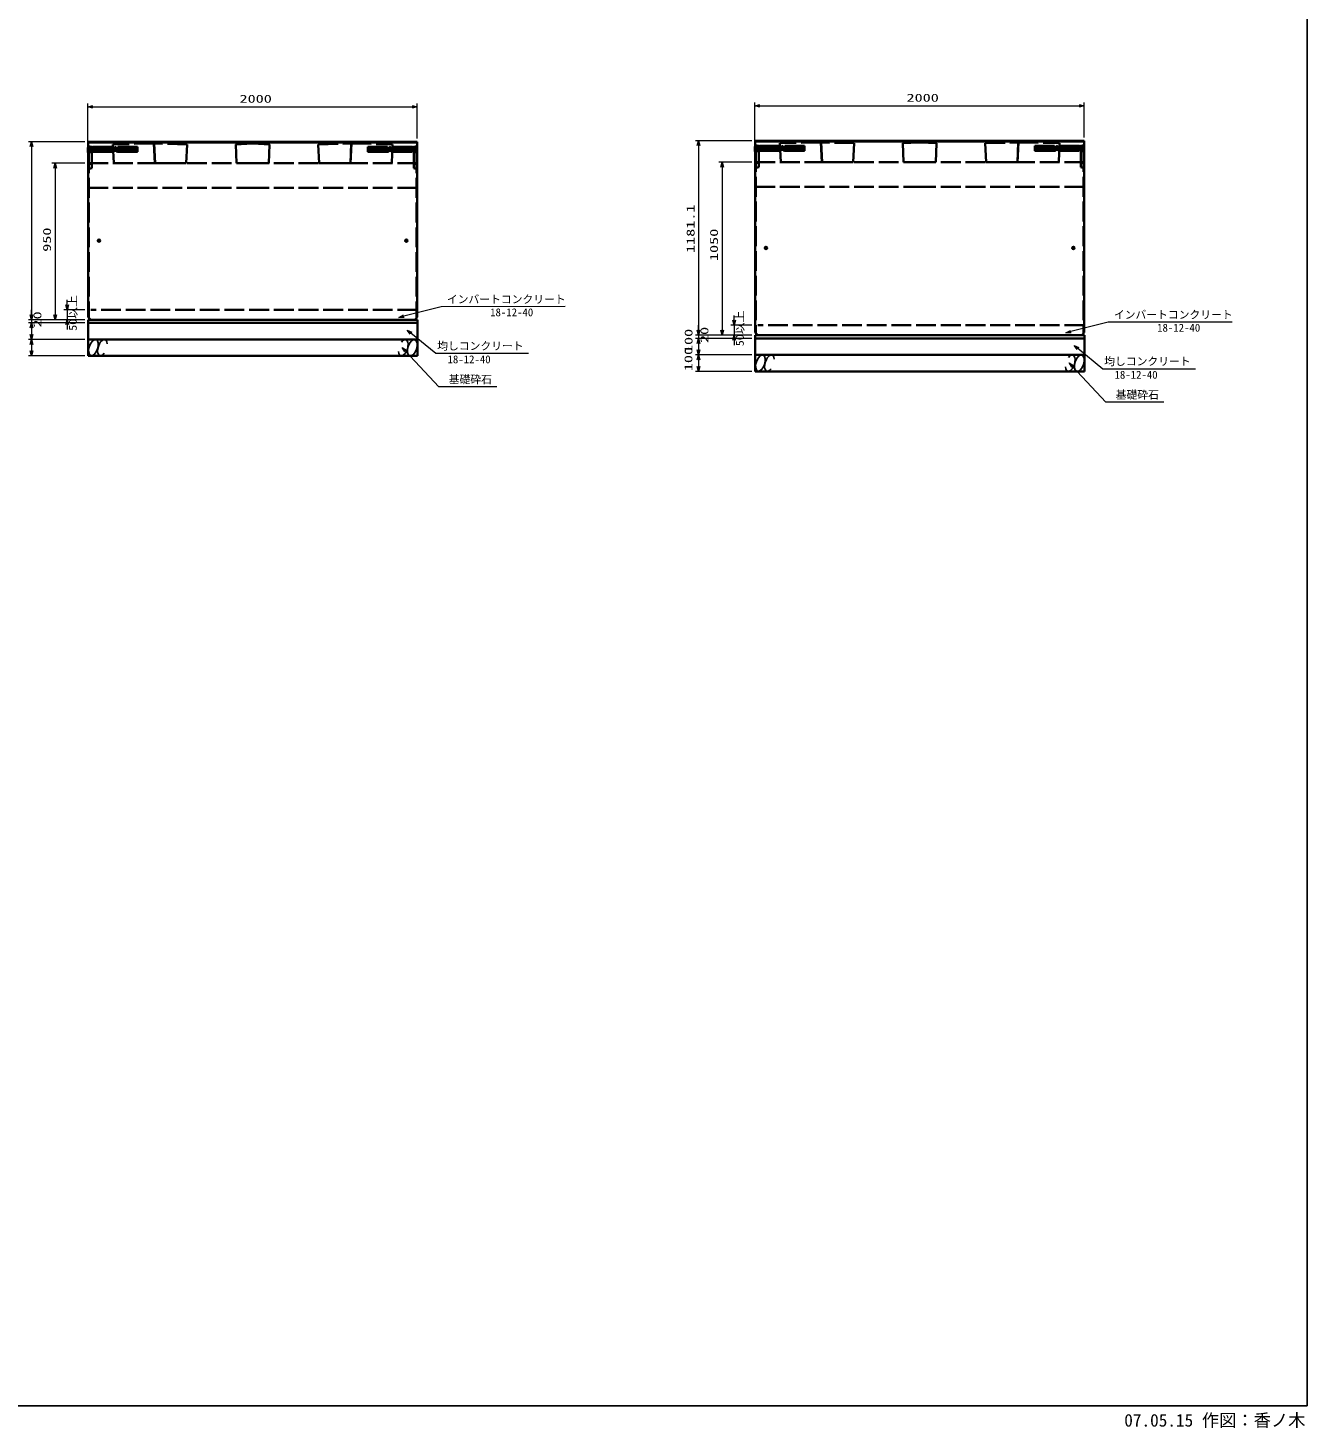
# Model space of a CAD drawing. Units: millimetres on the paper. Extents: x 15 to 1219, y 8 to 859.
# Drawn here: x 830.1 to 1218.6, y 8.3 to 433.5 of the extents above; entities that cross this region are included whole.
import ezdxf
from ezdxf.enums import TextEntityAlignment as Align

# ---------------------------------------------------------------- set-up
doc = ezdxf.new("R2010")
doc.units = ezdxf.units.MM
doc.linetypes.add('DASHED', pattern=[7.5, 6, -1.5])
for name, color, linetype, lineweight in [('D-STR-DIM（寸法）', 7, 'Continuous', 13), ('D-STR-HTXT(均しCON-旗)', 7, 'Continuous', 13), ('D-STR-HTXT(基礎砕石-旗)', 7, 'Continuous', 13), ('D-STR-STRC', 7, 'Continuous', 13), ('D-STR-STRF(グリ)', 7, 'Continuous', 25), ('D-STR（構造物）', 1, 'Continuous', 35)]:
    doc.layers.add(name, color=color, linetype=linetype, lineweight=lineweight)
doc.layers.add('D-STR-DIM（寸法）2', color=7, linetype='Continuous')
doc.styles.add('ＭＳ ゴシック', font='')
doc.styles.get('ＭＳ ゴシック').set_extended_font_data('MS Gothic')

# ---------------------------------------------------------------- blocks, each defined once
blk = doc.blocks.new('_Open30')
at = {"color": 7, "linetype": 'Continuous', "lineweight": 13}
for p, q in [((-1, 0.2679), (0, 0)), ((0, 0), (-1, -0.2679)), ((0, 0), (-1, 0))]:
    blk.add_line(p, q, dxfattribs=at)

msp = doc.modelspace()

# ---------------------------------------------------------------- linework, layer by layer
at = {"layer": 'D-STR-DIM（寸法）'}
for p, q in [((841.989, 349.366), (841.989, 350.866)), ((847.428, 344.866), (830.23, 344.866)), ((831.23, 346.366), (831.23, 347.866)), ((831.23, 344.866), (831.23, 343.866)), ((847.428, 347.866), (840.989, 347.866)), ((846.428, 344.866), (840.989, 344.866)), ((841.989, 347.866), (841.989, 344.866)), ((1044.595, 344.682), (1044.595, 346.182)), ((847.428, 343.866), (830.23, 343.866)), ((847.428, 343.866), (830.23, 343.866)), ((831.23, 342.366), (831.23, 340.866)), ((831.23, 342.366), (831.23, 340.366)), ((841.989, 343.366), (841.989, 341.866)), ((1050.034, 340.182), (1032.836, 340.182)), ((1033.836, 341.682), (1033.836, 343.182)), ((1033.836, 340.182), (1033.836, 339.182)), ((1050.034, 343.182), (1043.595, 343.182)), ((1049.034, 340.182), (1043.595, 340.182)), ((1044.595, 343.182), (1044.595, 340.182)), ((847.428, 338.866), (830.23, 338.866)), ((847.428, 338.866), (830.23, 338.866)), ((831.23, 337.366), (831.23, 335.366)), ((1050.034, 339.182), (1032.836, 339.182)), ((1050.034, 339.182), (1032.836, 339.182)), ((1033.836, 337.682), (1033.836, 336.182)), ((1033.836, 337.682), (1033.836, 335.682)), ((1044.595, 338.682), (1044.595, 337.182)), ((847.428, 333.866), (830.23, 333.866)), ((1050.034, 334.182), (1032.836, 334.182)), ((1050.034, 334.182), (1032.836, 334.182)), ((1033.836, 332.682), (1033.836, 330.682)), ((1050.034, 329.182), (1032.836, 329.182))]:
    msp.add_line(p, q, dxfattribs=at)
at = {"layer": 'D-STR-HTXT(均しCON-旗)'}
for points in [[(993.261, 348.838), (955.628, 348.79), (944.265, 345.925)], [(982.185, 334.556), (953.977, 334.556), (946.418, 340.77)], [(1195.867, 344.154), (1158.234, 344.106), (1146.87, 341.241)], [(1184.79, 329.872), (1156.583, 329.872), (1149.024, 336.086)]]:
    msp.add_lwpolyline(points, dxfattribs=at)
at = {"layer": 'D-STR-HTXT(基礎砕石-旗)'}
for points in [[(972.5, 324.477), (954.929, 324.477), (944.838, 335.343)], [(1175.105, 319.793), (1157.534, 319.793), (1147.444, 330.659)]]:
    msp.add_lwpolyline(points, dxfattribs=at)
at = {"layer": 'D-STR-STRC', "color": 2, "lineweight": 25}
for p in [(1218.63, 858.639), (15.003, 15.013)]:
    msp.add_line(p, (1218.63, 15.013), dxfattribs=at)
at = {"layer": 'D-STR-STRC'}
for p, q in [((848.338, 398.122), (848.338, 410.499)), ((849.838, 409.499), (946.828, 409.499)), ((948.328, 399.919), (948.328, 410.499)), ((1050.944, 398.438), (1050.944, 410.815)), ((1052.444, 409.815), (1149.434, 409.815)), ((1150.934, 400.235), (1150.934, 410.815)), ((847.428, 398.919), (830.23, 398.919)), ((831.23, 397.419), (831.23, 346.366)), ((1050.034, 399.235), (1032.836, 399.235)), ((1033.836, 397.735), (1033.836, 341.682)), ((847.428, 392.366), (837.349, 392.366)), ((1050.034, 392.682), (1039.955, 392.682)), ((1040.955, 391.182), (1040.955, 341.682)), ((838.349, 390.866), (838.349, 346.366)), ((847.428, 344.866), (830.23, 344.866)), ((847.428, 344.866), (837.349, 344.866)), ((1050.034, 340.182), (1032.836, 340.182)), ((1050.034, 340.182), (1039.955, 340.182))]:
    msp.add_line(p, q, dxfattribs=at)
at = {"layer": 'D-STR-STRF(グリ)'}
for centre, major_axis in [((850.003, 336.39), (0.79, 2.421)), ((946.852, 336.343), (-0.79, -2.421)), ((1052.609, 331.706), (0.79, 2.421)), ((1149.458, 331.659), (-0.79, -2.421))]:
    msp.add_ellipse(centre, major_axis=major_axis, ratio=0.5139, dxfattribs=at)
for centre, start_param, end_param in [((852.744, 336.39), 5.3575563, 10.3750652), ((944.112, 336.343), 2.2159636, 7.2334726), ((1055.349, 331.706), 5.3575563, 10.3750652), ((1146.718, 331.659), 2.2159636, 7.2334726)]:
    msp.add_ellipse(centre, major_axis=(0.79, 2.421), ratio=0.5139, start_param=start_param, end_param=end_param, dxfattribs=at)
at = {"layer": 'D-STR（構造物）'}
for p, q in [((848.338, 397.122), (848.433, 397.217)), ((848.338, 397.122), (848.338, 395.622)), ((848.338, 395.622), (848.433, 395.527)), ((848.428, 398.919), (898.378, 398.919)), ((848.428, 345.616), (848.428, 398.919)), ((848.428, 398.669), (898.378, 398.669)), ((862.927, 397.327), (859.927, 395.827)), ((860.427, 397.327), (863.428, 395.826)), ((860.927, 395.827), (863.428, 397.077)), ((863.428, 396.326), (861.427, 397.327)), ((861.927, 395.827), (863.428, 396.577)), ((863.428, 396.827), (862.427, 397.327)), ((862.927, 395.827), (863.428, 396.078)), ((863.428, 395.827), (863.428, 397.327)), ((948.328, 398.919), (898.378, 398.919)), ((948.328, 398.669), (898.378, 398.669)), ((933.328, 395.827), (933.328, 397.327)), ((936.329, 397.327), (933.328, 395.826)), ((933.328, 396.326), (935.329, 397.327)), ((933.328, 396.827), (934.329, 397.327)), ((935.829, 395.827), (933.328, 397.077)), ((934.829, 395.827), (933.328, 396.577)), ((933.829, 395.827), (933.328, 396.078)), ((933.829, 397.327), (936.829, 395.827)), ((948.328, 345.616), (948.328, 398.919)), ((1050.944, 397.438), (1051.039, 397.533)), ((1050.944, 397.438), (1050.944, 395.938)), ((1050.944, 395.938), (1051.039, 395.843)), ((1051.034, 399.235), (1100.984, 399.235)), ((1051.034, 340.932), (1051.034, 399.235)), ((1051.034, 398.985), (1100.984, 398.985)), ((1065.533, 397.643), (1062.533, 396.143)), ((1063.033, 397.643), (1066.034, 396.142)), ((1063.533, 396.143), (1066.034, 397.393)), ((1066.034, 396.642), (1064.033, 397.643)), ((1064.533, 396.143), (1066.034, 396.893)), ((1066.034, 397.142), (1065.033, 397.643)), ((1065.533, 396.143), (1066.034, 396.393)), ((1066.034, 396.143), (1066.034, 397.643)), ((1150.934, 399.235), (1100.984, 399.235)), ((1150.934, 398.985), (1100.984, 398.985)), ((1135.934, 396.143), (1135.934, 397.643)), ((1138.935, 397.643), (1135.934, 396.142)), ((1135.934, 396.642), (1137.935, 397.643)), ((1135.934, 397.142), (1136.935, 397.643)), ((1138.435, 396.143), (1135.934, 397.393)), ((1137.435, 396.143), (1135.934, 396.893)), ((1136.435, 396.143), (1135.934, 396.393)), ((1136.435, 397.643), (1139.435, 396.143)), ((1150.934, 340.932), (1150.934, 399.235)), ((868.703, 392.366), (878.203, 392.366)), ((928.053, 392.366), (918.553, 392.366)), ((1071.309, 392.682), (1080.808, 392.682)), ((1130.659, 392.682), (1121.159, 392.682)), ((851.228, 368.866), (852.128, 368.866)), ((851.678, 369.316), (851.678, 368.416)), ((945.528, 368.866), (944.628, 368.866)), ((945.078, 369.316), (945.078, 368.416)), ((1053.834, 366.682), (1054.734, 366.682)), ((1054.284, 367.132), (1054.284, 366.232)), ((1148.134, 366.682), (1147.234, 366.682)), ((1147.684, 367.132), (1147.684, 366.232)), ((848.428, 345.616), (849.178, 344.866)), ((948.428, 344.866), (848.428, 344.866)), ((848.428, 344.866), (848.428, 343.866)), ((898.378, 344.866), (849.178, 344.866)), ((898.378, 344.866), (947.578, 344.866)), ((898.378, 344.866), (947.578, 344.866)), ((948.328, 345.616), (947.578, 344.866)), ((948.428, 344.866), (948.428, 343.866)), ((848.428, 343.866), (948.428, 343.866)), ((848.428, 343.866), (948.428, 343.866)), ((848.428, 343.866), (848.428, 338.866)), ((948.428, 343.866), (948.428, 338.866)), ((1051.034, 340.932), (1051.784, 340.182)), ((1151.034, 340.182), (1051.034, 340.182)), ((1051.034, 340.182), (1051.034, 339.182)), ((1100.984, 340.182), (1051.784, 340.182)), ((1100.984, 340.182), (1150.184, 340.182)), ((1100.984, 340.182), (1150.184, 340.182)), ((1150.934, 340.932), (1150.184, 340.182)), ((1151.034, 340.182), (1151.034, 339.182)), ((848.428, 338.866), (948.428, 338.866)), ((848.428, 338.866), (848.428, 333.866)), ((848.428, 338.866), (948.428, 338.866)), ((948.428, 338.866), (948.428, 333.866)), ((1051.034, 339.182), (1151.034, 339.182)), ((1051.034, 339.182), (1151.034, 339.182)), ((1051.034, 339.182), (1051.034, 334.182)), ((1151.034, 339.182), (1151.034, 334.182)), ((848.428, 333.866), (948.428, 333.866)), ((1051.034, 334.182), (1151.034, 334.182)), ((1051.034, 334.182), (1051.034, 329.182)), ((1051.034, 334.182), (1151.034, 334.182)), ((1151.034, 334.182), (1151.034, 329.182)), ((1051.034, 329.182), (1151.034, 329.182))]:
    msp.add_line(p, q, dxfattribs=at)
at = {"layer": 'D-STR（構造物）', "linetype": 'DASHED'}
for p, q in [((848.427, 397.077), (849.106, 397.417)), ((850.927, 397.327), (848.427, 396.077)), ((849.927, 397.327), (848.427, 396.577)), ((848.427, 395.577), (851.927, 397.327)), ((848.427, 397.327), (851.427, 395.827)), ((848.427, 396.827), (850.427, 395.827)), ((848.427, 396.327), (849.427, 395.827)), ((848.428, 397.58), (849.478, 397.327)), ((848.428, 395.5), (849.478, 395.827)), ((852.427, 395.827), (849.379, 397.351)), ((863.428, 395.827), (849.477, 395.827)), ((863.428, 397.327), (849.478, 397.327)), ((849.478, 390.873), (849.478, 395.827)), ((849.927, 395.827), (852.927, 397.327)), ((853.427, 395.827), (850.427, 397.327)), ((850.927, 395.827), (853.927, 397.327)), ((851.427, 397.327), (854.427, 395.827)), ((854.927, 397.327), (851.927, 395.827)), ((852.427, 397.327), (855.427, 395.827)), ((855.927, 397.327), (852.927, 395.827)), ((853.427, 397.327), (856.427, 395.827)), ((856.927, 397.327), (853.927, 395.827)), ((854.427, 397.327), (857.427, 395.827)), ((854.927, 395.827), (857.927, 397.327)), ((858.427, 395.827), (855.427, 397.327)), ((855.927, 395.827), (858.927, 397.327)), ((868.378, 398.371), (855.928, 398.117)), ((856.164, 392.366), (855.928, 398.117)), ((859.427, 395.827), (856.427, 397.327)), ((856.927, 395.827), (859.927, 397.327)), ((857.427, 397.327), (860.427, 395.827)), ((857.927, 395.827), (860.927, 397.327)), ((858.427, 397.327), (861.427, 395.827)), ((861.927, 397.327), (858.927, 395.827)), ((859.427, 397.327), (862.427, 395.827)), ((868.378, 398.371), (868.643, 392.366)), ((868.453, 398.371), (868.703, 392.366)), ((878.453, 398.121), (868.453, 398.371)), ((878.453, 398.121), (878.203, 392.366)), ((893.153, 398.121), (898.328, 398.371)), ((893.253, 398.121), (893.503, 392.366)), ((903.603, 398.121), (898.428, 398.371)), ((903.503, 398.121), (903.253, 392.366)), ((918.303, 398.121), (928.303, 398.371)), ((918.303, 398.121), (918.553, 392.366)), ((928.303, 398.371), (928.053, 392.366)), ((928.378, 398.371), (928.113, 392.366)), ((928.378, 398.371), (940.828, 398.117)), ((933.328, 397.327), (947.278, 397.327)), ((933.328, 395.827), (947.279, 395.827)), ((937.329, 397.327), (934.329, 395.827)), ((934.829, 397.327), (937.829, 395.827)), ((938.329, 397.327), (935.329, 395.827)), ((938.829, 395.827), (935.829, 397.327)), ((939.329, 397.327), (936.329, 395.827)), ((939.829, 395.827), (936.829, 397.327)), ((937.329, 395.827), (940.329, 397.327)), ((940.829, 395.827), (937.829, 397.327)), ((938.329, 395.827), (941.329, 397.327)), ((941.829, 395.827), (938.829, 397.327)), ((942.329, 397.327), (939.329, 395.827)), ((939.829, 397.327), (942.829, 395.827)), ((943.329, 397.327), (940.329, 395.827)), ((940.592, 392.366), (940.828, 398.117)), ((940.829, 397.327), (943.829, 395.827)), ((944.329, 397.327), (941.329, 395.827)), ((941.829, 397.327), (944.829, 395.827)), ((945.329, 397.327), (942.329, 395.827)), ((945.829, 395.827), (942.829, 397.327)), ((943.329, 395.827), (946.329, 397.327)), ((946.829, 395.827), (943.829, 397.327)), ((944.329, 395.827), (947.376, 397.351)), ((948.329, 395.577), (944.829, 397.327)), ((948.329, 397.327), (945.329, 395.827)), ((945.829, 397.327), (948.329, 396.077)), ((948.329, 396.827), (946.329, 395.827)), ((946.829, 397.327), (948.329, 396.577)), ((948.328, 397.58), (947.278, 397.327)), ((948.328, 395.5), (947.278, 395.827)), ((947.278, 390.873), (947.278, 395.827)), ((948.329, 396.327), (947.329, 395.827)), ((948.329, 397.077), (947.65, 397.417)), ((1051.033, 397.393), (1051.712, 397.733)), ((1053.533, 397.643), (1051.033, 396.393)), ((1052.533, 397.643), (1051.033, 396.893)), ((1051.033, 395.893), (1054.533, 397.643)), ((1051.033, 397.643), (1054.033, 396.143)), ((1051.033, 397.143), (1053.033, 396.143)), ((1051.033, 396.643), (1052.033, 396.143)), ((1051.034, 397.896), (1052.084, 397.643)), ((1051.034, 395.816), (1052.084, 396.143)), ((1051.194, 395.73), (1051.194, 340.932)), ((1055.033, 396.143), (1051.985, 397.667)), ((1066.034, 396.143), (1052.083, 396.143)), ((1066.034, 397.643), (1052.084, 397.643)), ((1052.084, 391.189), (1052.084, 396.143)), ((1052.533, 396.143), (1055.533, 397.643)), ((1056.033, 396.143), (1053.033, 397.643)), ((1053.533, 396.143), (1056.533, 397.643)), ((1054.033, 397.643), (1057.033, 396.143)), ((1057.533, 397.643), (1054.533, 396.143)), ((1055.033, 397.643), (1058.033, 396.143)), ((1058.533, 397.643), (1055.533, 396.143)), ((1056.033, 397.643), (1059.033, 396.143)), ((1059.533, 397.643), (1056.533, 396.143)), ((1057.033, 397.643), (1060.033, 396.143)), ((1057.533, 396.143), (1060.533, 397.643)), ((1061.033, 396.143), (1058.033, 397.643)), ((1058.533, 396.143), (1061.533, 397.643)), ((1070.984, 398.687), (1058.534, 398.433)), ((1058.769, 392.682), (1058.534, 398.433)), ((1062.033, 396.143), (1059.033, 397.643)), ((1059.533, 396.143), (1062.533, 397.643)), ((1060.033, 397.643), (1063.033, 396.143)), ((1060.533, 396.143), (1063.533, 397.643)), ((1061.033, 397.643), (1064.033, 396.143)), ((1064.533, 397.643), (1061.533, 396.143)), ((1062.033, 397.643), (1065.033, 396.143)), ((1070.984, 398.687), (1071.248, 392.682)), ((1071.059, 398.687), (1071.309, 392.682)), ((1081.059, 398.437), (1071.059, 398.687)), ((1081.059, 398.437), (1080.809, 392.682)), ((1095.759, 398.437), (1100.934, 398.687)), ((1095.859, 398.437), (1096.109, 392.682)), ((1106.208, 398.437), (1101.034, 398.687)), ((1106.109, 398.437), (1105.859, 392.682)), ((1120.909, 398.437), (1130.909, 398.687)), ((1120.909, 398.437), (1121.159, 392.682)), ((1130.909, 398.687), (1130.659, 392.682)), ((1130.984, 398.687), (1130.719, 392.682)), ((1130.984, 398.687), (1143.434, 398.433)), ((1135.934, 397.643), (1149.883, 397.643)), ((1135.934, 396.143), (1149.885, 396.143)), ((1139.935, 397.643), (1136.935, 396.143)), ((1137.435, 397.643), (1140.435, 396.143)), ((1140.935, 397.643), (1137.935, 396.143)), ((1141.435, 396.143), (1138.435, 397.643)), ((1141.935, 397.643), (1138.935, 396.143)), ((1142.435, 396.143), (1139.435, 397.643)), ((1139.935, 396.143), (1142.935, 397.643)), ((1143.435, 396.143), (1140.435, 397.643)), ((1140.935, 396.143), (1143.935, 397.643)), ((1144.435, 396.143), (1141.435, 397.643)), ((1144.935, 397.643), (1141.935, 396.143)), ((1142.435, 397.643), (1145.435, 396.143)), ((1145.935, 397.643), (1142.935, 396.143)), ((1143.198, 392.682), (1143.434, 398.433)), ((1143.435, 397.643), (1146.435, 396.143)), ((1146.935, 397.643), (1143.935, 396.143)), ((1144.435, 397.643), (1147.435, 396.143)), ((1147.935, 397.643), (1144.935, 396.143)), ((1148.435, 396.143), (1145.435, 397.643)), ((1145.935, 396.143), (1148.935, 397.643)), ((1149.435, 396.143), (1146.435, 397.643)), ((1146.935, 396.143), (1149.982, 397.667)), ((1150.935, 395.893), (1147.435, 397.643)), ((1150.935, 397.643), (1147.935, 396.143)), ((1148.435, 397.643), (1150.935, 396.393)), ((1150.935, 397.143), (1148.935, 396.143)), ((1149.435, 397.643), (1150.935, 396.893)), ((1150.934, 397.896), (1149.883, 397.643)), ((1150.934, 395.816), (1149.884, 396.143)), ((1149.884, 391.189), (1149.884, 396.143)), ((1150.935, 396.643), (1149.935, 396.143)), ((1150.935, 397.393), (1150.255, 397.733)), ((1150.774, 395.73), (1150.774, 340.932)), ((848.428, 392.366), (898.378, 392.366)), ((849.478, 392.069), (848.428, 392.338)), ((848.588, 395.414), (848.588, 345.616)), ((893.503, 392.366), (898.378, 392.366)), ((903.253, 392.366), (898.378, 392.366)), ((948.328, 392.366), (898.378, 392.366)), ((947.278, 392.069), (948.328, 392.338)), ((948.168, 395.414), (948.168, 345.616)), ((1051.034, 392.682), (1100.984, 392.682)), ((1052.084, 392.385), (1051.034, 392.654)), ((1051.034, 390.92), (1052.084, 391.189)), ((1096.109, 392.682), (1100.984, 392.682)), ((1105.859, 392.682), (1100.984, 392.682)), ((1150.934, 392.682), (1100.984, 392.682)), ((1149.884, 392.385), (1150.934, 392.654)), ((1150.934, 390.92), (1149.884, 391.189)), ((848.428, 390.604), (849.478, 390.873)), ((948.328, 390.604), (947.278, 390.873)), ((848.428, 384.866), (898.378, 384.866)), ((948.328, 384.866), (898.378, 384.866)), ((1051.034, 385.182), (1100.984, 385.182)), ((1150.934, 385.182), (1100.984, 385.182)), ((948.328, 347.866), (849.178, 347.866)), ((1150.934, 343.182), (1051.784, 343.182))]:
    msp.add_line(p, q, dxfattribs=at)
at = {"layer": 'D-STR（構造物）'}
for centre, radius in [((851.678, 368.866), 0.35), ((851.678, 368.866), 0.3), ((945.078, 368.866), 0.35), ((945.078, 368.866), 0.3), ((1054.284, 366.682), 0.35), ((1054.284, 366.682), 0.3), ((1147.684, 366.682), 0.35), ((1147.684, 366.682), 0.3)]:
    msp.add_circle(centre, radius, dxfattribs=at)

# ---------------------------------------------------------------- block references
at = {"layer": 'D-STR-DIM（寸法）', "xscale": 1.5, "yscale": 1.5}
for p, rotation in [((841.989, 347.866), 270), ((831.23, 344.866), 270), ((841.989, 344.866), 90), ((1044.595, 343.182), 270), ((831.23, 343.866), 90), ((831.23, 343.866), 90), ((831.23, 338.866), 270), ((1033.836, 340.182), 270), ((1044.595, 340.182), 90), ((831.23, 338.866), 90), ((1033.836, 339.182), 90), ((1033.836, 339.182), 90), ((831.23, 333.866), 270), ((1033.836, 334.182), 270), ((1033.836, 334.182), 90), ((1033.836, 329.182), 270)]:
    msp.add_blockref('_Open30', p, dxfattribs=dict(at, rotation=rotation))
at = {"layer": 'D-STR-HTXT(均しCON-旗)', "xscale": 1.5, "yscale": 1.5}
for p, rotation in [((942.81, 345.559), 194.1476), ((945.259, 341.723), 140.57786), ((1145.416, 340.875), 194.1476), ((1147.865, 337.039), 140.57786)]:
    msp.add_blockref('_Open30', p, dxfattribs=dict(at, rotation=rotation))
at = {"layer": 'D-STR-HTXT(基礎砕石-旗)', "xscale": 1.5, "yscale": 1.5, "rotation": 132.88015}
for p in [(943.818, 336.442), (1146.423, 331.758)]:
    msp.add_blockref('_Open30', p, dxfattribs=at)
at = {"layer": 'D-STR-STRC', "xscale": 1.5, "yscale": 1.5}
for p, rotation in [((848.338, 409.499), 180), ((1050.944, 409.815), 180), ((831.23, 398.919), 90), ((1033.836, 399.235), 90), ((838.349, 392.366), 90), ((1040.955, 392.682), 90), ((831.23, 344.866), 270), ((838.349, 344.866), 270), ((1033.836, 340.182), 270), ((1040.955, 340.182), 270)]:
    msp.add_blockref('_Open30', p, dxfattribs=dict(at, rotation=rotation))
for p in [(948.328, 409.499), (1150.934, 409.815)]:
    msp.add_blockref('_Open30', p, dxfattribs=at)

# ---------------------------------------------------------------- texts
at = {"layer": 'D-STR-DIM（寸法）', "style": 'ＭＳ ゴシック'}
for s, width, p in [('50以上', 1.1, (845.665, 341.51)), ('20', 1.5, (834.902, 342.478)), ('50以上', 1.1, (1048.27, 336.826)), ('100', 1.5, (1032.69, 334.735)), ('20', 1.5, (1037.507, 337.794)), ('100', 1.5, (1032.637, 329.233))]:
    msp.add_text(s, height=2.405, rotation=90, dxfattribs=dict(at, width=width)).set_placement(p, align=Align.BOTTOM_LEFT)
at = {"layer": 'D-STR-DIM（寸法）2', "style": 'ＭＳ ゴシック'}
msp.add_text('07.05.15 作図：香ノ木', height=3.848, dxfattribs=at).set_placement((1163.119, 7.539), align=Align.BOTTOM_LEFT)
at = {"layer": 'D-STR-HTXT(均しCON-旗)', "style": 'ＭＳ ゴシック'}
for s, p in [('インバートコンクリート', (957.358, 349.134)), ('18-12-40', (970.5, 345.187)), ('インバートコンクリート', (1159.964, 344.45)), ('18-12-40', (1173.106, 340.503)), ('均しコンクリート', (954.424, 334.967)), ('18-12-40', (957.558, 330.905)), ('均しコンクリート', (1157.03, 330.283)), ('18-12-40', (1160.164, 326.221))]:
    msp.add_text(s, height=2.405, dxfattribs=at).set_placement(p, align=Align.BOTTOM_LEFT)
at = {"layer": 'D-STR-HTXT(基礎砕石-旗)', "style": 'ＭＳ ゴシック'}
for p in [(957.912, 324.811), (1160.518, 320.127)]:
    msp.add_text('基礎砕石', height=2.405, dxfattribs=at).set_placement(p, align=Align.BOTTOM_LEFT)
at = {"layer": 'D-STR-STRC', "style": 'ＭＳ ゴシック', "width": 1.5}
for p in [(894.375, 410.036), (1096.98, 410.352)]:
    msp.add_text('2000', height=2.405, dxfattribs=at).set_placement(p, align=Align.BOTTOM_LEFT)
for s, p in [('1181.1', (1033.299, 365.126)), ('950', (837.811, 365.491)), ('1050', (1040.417, 362.682))]:
    msp.add_text(s, height=2.405, rotation=90, dxfattribs=at).set_placement(p, align=Align.BOTTOM_LEFT)

doc.saveas('drawing.dxf')
